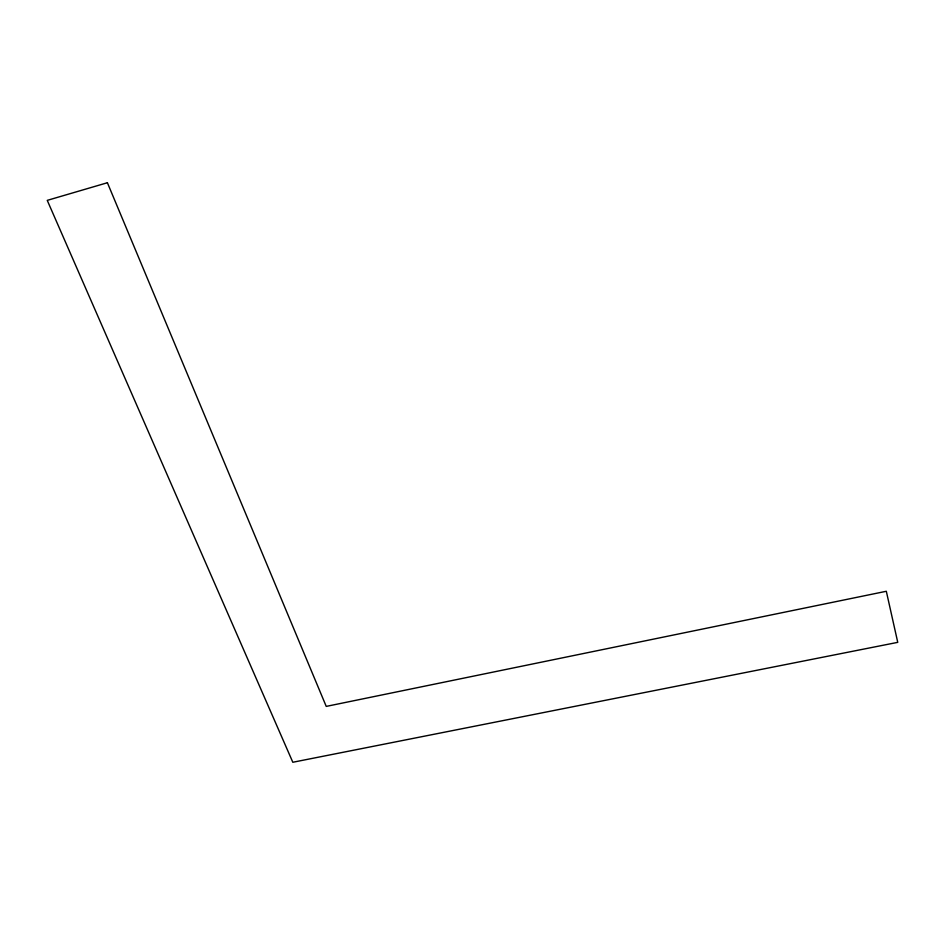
<?xml version="1.0" encoding="UTF-8"?>
<svg xmlns="http://www.w3.org/2000/svg" width="945" height="945" viewBox="0 0 945 945"><rect width="100%" height="100%" fill="white"/><g stroke="black" fill="none" stroke-linecap="round" stroke-linejoin="round"><path stroke-width="1.42" d="M107.399 182.739L47.25 200.364L292.82 762.261L897.75 642.352L886.316 591.275L326.238 706.399L107.399 182.739"/></g></svg>
